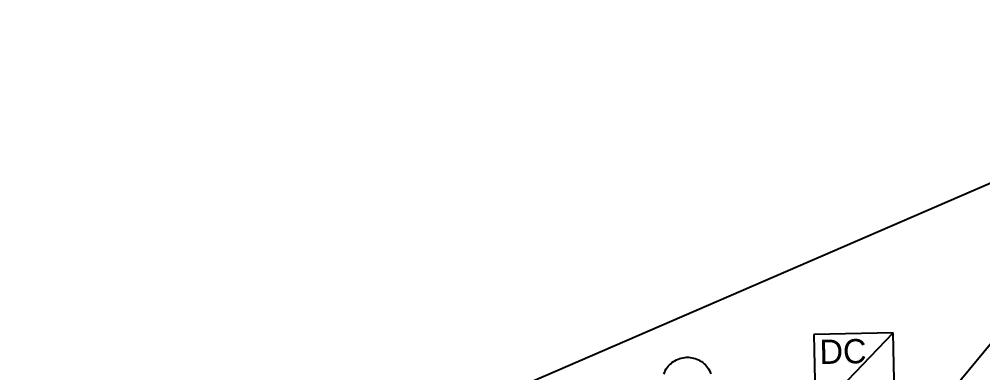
# Model space of a CAD drawing. Header units: feet. Extents: x -179 to 28, y -21 to 191.
# Drawn here: x -34.3 to -4.35, y 19.53 to 30.53 of the extents above; entities that cross this region are included whole.
import ezdxf

# ---------------------------------------------------------------- set-up
doc = ezdxf.new("R2010")
doc.units = ezdxf.units.FT
for name, color, linetype in [('Buildings', 7, 'CONTINUOUS'), ('Connections', 7, 'CONTINUOUS'), ('Inverters', 7, 'CONTINUOUS'), ('Setbacks', 7, 'CONTINUOUS')]:
    doc.layers.add(name, color=color, linetype=linetype)

msp = doc.modelspace()

# ---------------------------------------------------------------- linework, layer by layer
at = {"layer": 'Buildings', "color": 252}
msp.add_line((7.683, 30.53), (-34.298, 12.353), dxfattribs=at)
at = {"layer": 'Connections', "color": 91}
msp.add_line((-12.486, 10.26), (-3.568, 21.092), dxfattribs=at)
at = {"layer": 'Inverters'}
for p, q in [((-7.136, 20.766), (-9.596, 20.714)), ((-9.596, 20.714), (-9.544, 18.254)), ((-9.544, 18.254), (-7.136, 20.766)), ((-7.084, 18.306), (-7.136, 20.766))]:
    msp.add_line(p, q, dxfattribs=at)
at = {"layer": 'Setbacks', "color": 2}
for p, q in [((-14.125, 19.731), (-14.086, 19.774)), ((-14.086, 19.774), (-14.045, 19.807)), ((-14.086, 19.774), (-14.086, 19.774)), ((-14.045, 19.807), (-14.008, 19.844)), ((-14.008, 19.844), (-13.961, 19.878)), ((-14.008, 19.844), (-14.008, 19.844)), ((-13.961, 19.878), (-13.914, 19.902)), ((-13.961, 19.878), (-13.961, 19.878)), ((-13.914, 19.902), (-13.871, 19.93)), ((-13.871, 19.93), (-13.87, 19.931)), ((-13.87, 19.931), (-13.818, 19.954)), ((-13.818, 19.954), (-13.817, 19.954)), ((-13.817, 19.954), (-13.767, 19.968)), ((-13.767, 19.968), (-13.718, 19.986)), ((-13.718, 19.986), (-13.661, 19.998)), ((-13.718, 19.986), (-13.718, 19.986)), ((-13.661, 19.998), (-13.609, 20.001)), ((-13.661, 19.998), (-13.661, 19.998)), ((-13.609, 20.001), (-13.557, 20.009)), ((-13.557, 20.009), (-13.557, 20.009)), ((-13.557, 20.009), (-13.499, 20.009)), ((-13.499, 20.009), (-13.499, 20.009)), ((-13.499, 20.009), (-13.447, 20.001)), ((-13.447, 20.001), (-13.395, 19.998)), ((-13.395, 19.998), (-13.395, 19.998)), ((-13.395, 19.998), (-13.338, 19.986)), ((-13.338, 19.986), (-13.338, 19.986)), ((-13.338, 19.986), (-13.289, 19.968)), ((-13.289, 19.968), (-13.239, 19.954)), ((-13.239, 19.954), (-13.238, 19.954)), ((-13.238, 19.954), (-13.186, 19.931)), ((-13.186, 19.931), (-13.185, 19.93)), ((-13.185, 19.93), (-13.142, 19.902)), ((-13.142, 19.902), (-13.095, 19.878)), ((-13.095, 19.878), (-13.095, 19.878)), ((-13.095, 19.878), (-13.048, 19.844)), ((-13.048, 19.844), (-13.048, 19.844)), ((-13.048, 19.844), (-13.011, 19.807)), ((-13.011, 19.807), (-12.97, 19.774)), ((-12.97, 19.774), (-12.97, 19.774)), ((-12.97, 19.774), (-12.932, 19.731)), ((-14.258, 19.5), (-14.234, 19.547)), ((-14.234, 19.547), (-14.215, 19.596)), ((-14.215, 19.596), (-14.186, 19.646)), ((-14.215, 19.596), (-14.215, 19.596)), ((-14.186, 19.646), (-14.153, 19.687)), ((-14.186, 19.646), (-14.186, 19.646)), ((-14.153, 19.687), (-14.125, 19.731)), ((-14.125, 19.731), (-14.125, 19.731)), ((-12.932, 19.731), (-12.931, 19.731)), ((-12.931, 19.731), (-12.903, 19.687)), ((-12.903, 19.687), (-12.87, 19.646)), ((-12.87, 19.646), (-12.87, 19.646)), ((-12.87, 19.646), (-12.841, 19.596)), ((-12.841, 19.596), (-12.841, 19.596)), ((-12.841, 19.596), (-12.822, 19.547)), ((-12.822, 19.547), (-12.798, 19.5))]:
    msp.add_line(p, q, dxfattribs=at)

# ---------------------------------------------------------------- texts
at = {"layer": 'Inverters'}
msp.add_text('DC', height=0.7546, rotation=1.201, dxfattribs=at).set_placement((-9.413, 19.799))

doc.saveas('drawing.dxf')
